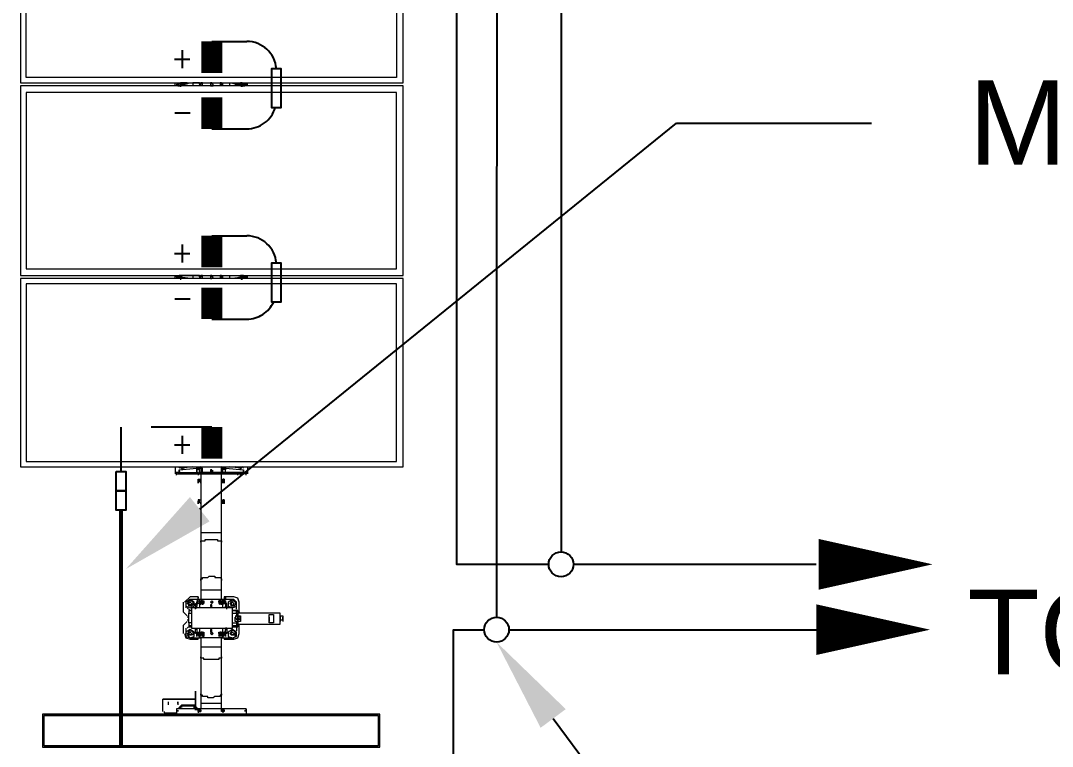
# Model space of a CAD drawing. Header units: feet. Extents: x -5.1 to 70.3, y -33 to 8.
# Drawn here: x 32.944 to 34.64, y -22.202 to -21.009 of the extents above; entities that cross this region are included whole.
import ezdxf
from ezdxf import colors
from ezdxf.entities.mleader import LeaderData, LeaderLine
from ezdxf.lldxf.tags import DXFTag
from ezdxf.math import Vec2, Vec3

# ---------------------------------------------------------------- set-up
doc = ezdxf.new("R2010")
doc.units = ezdxf.units.FT
doc.header["$MEASUREMENT"] = 0
doc.linetypes.add('HIDDEN', pattern=[0.375, 0.25, -0.125])
for name, color, linetype in [('E-DC HARNESS-NEG', 170, 'DC HARNESS CABLE'), ('E-DC HARNESS-POS', 10, 'DC HARNESS CABLE'), ('E-HARN-COMP', 8, 'Continuous'), ('E-TRNK-CABL-NEG', 170, 'HIDDEN'), ('E-TRUNK-CABLE-POS', 10, 'HIDDEN'), ('G-ANNO-TEXT', 1, 'Continuous'), ('Polarity-Text', 7, 'Continuous')]:
    doc.layers.add(name, color=color, linetype=linetype)
doc.styles.add('NEI-A', font='arial.ttf')
tags = doc.linetypes.add('DC HARNESS CABLE', pattern='A,0.5,-0.2,["DH",Standard,S=0.1,R=0,X=-0.1,Y=-0.05],-0.2', length=0.9).pattern_tags.tags
tags[6] = DXFTag(74, 10)

# ---------------------------------------------------------------- blocks, each defined once
blk = doc.blocks.new('A$Cc93f9aa1')
at = {"lineweight": 5}
for points in [[(8.8696, 0), (9.0996, 0), (9.0996, 0.4666), (8.8696, 0.4666)], [(9.103, 0), (9.3346, 0), (9.3346, 0.4666), (9.103, 0.4666)], [(9.338, 0), (9.5679, 0), (9.5679, 0.4666), (9.338, 0.4666)], [(8.8763, 0.4583), (9.093, 0.4583), (9.093, 0.0067), (8.8763, 0.0067)], [(9.3263, 0.0067), (9.3263, 0.4583), (9.1113, 0.4583), (9.1113, 0.0067)], [(9.3446, 0.4583), (9.3446, 0.0067), (9.5613, 0.0067), (9.5613, 0.4583)], [(9.8696, 0.4383), (9.8696, 0.0267), (9.9096, 0.0267), (9.9096, 0.4383)], [(9.8713, 0.4366), (9.8713, 0.0283), (9.8713, 0.4366), (9.9079, 0.4366)], [(9.7529, 0.3167), (9.7513, 0.3167)], [(9.7563, 0.3167), (9.7546, 0.3167)], [(9.7563, 0.3167), (9.7546, 0.3167)], [(9.7579, 0.3033), (9.7563, 0.3033), (9.7546, 0.3033), (9.7563, 0.3033), (9.7546, 0.3033), (9.7563, 0.3033), (9.7479, 0.3033), (9.7479, 0.3083), (9.7563, 0.3083), (9.7579, 0.3083)], [(9.7563, 0.3033), (9.7546, 0.3033), (9.7563, 0.3033), (9.7546, 0.3033)], [(9.5746, 0.275), (9.5763, 0.275), (9.5763, 0.2683)], [(9.7529, 0.2667), (9.7546, 0.2667), (9.7529, 0.2683), (9.7513, 0.2683), (9.7513, 0.2667), (9.7513, 0.265), (9.7529, 0.265)], [(9.7579, 0.265), (9.7563, 0.265)], [(9.7379, 0.2633), (9.7329, 0.2633), (9.7296, 0.2583), (9.7329, 0.2533), (9.7379, 0.2533), (9.7396, 0.2583)], [(9.7329, 0.2567), (9.7313, 0.2567), (9.7313, 0.2583), (9.7313, 0.26), (9.7329, 0.2617), (9.7363, 0.2617), (9.7379, 0.26), (9.7379, 0.2583), (9.7379, 0.2567), (9.7363, 0.2567), (9.7363, 0.2583), (9.7363, 0.26), (9.7346, 0.26), (9.7329, 0.2583), (9.7346, 0.2567), (9.7363, 0.2567), (9.7346, 0.255)], [(9.7646, 0.2083), (9.7646, 0.2583), (9.7396, 0.2583), (9.7396, 0.2083)], [(9.7529, 0.2617), (9.7513, 0.2617)], [(9.7746, 0.2633), (9.7696, 0.2633), (9.7663, 0.2583), (9.7696, 0.2533), (9.7746, 0.2533), (9.7763, 0.2583)], [(9.7696, 0.2567), (9.7713, 0.255), (9.7729, 0.2567), (9.7713, 0.2567), (9.7696, 0.2583), (9.7713, 0.26), (9.7729, 0.26), (9.7729, 0.2583), (9.7729, 0.2567), (9.7729, 0.2583), (9.7729, 0.2617), (9.7713, 0.2617), (9.7696, 0.2617), (9.7679, 0.26), (9.7679, 0.2583), (9.7679, 0.2567)], [(9.5763, 0.2483), (9.5746, 0.2483)], [(9.5846, 0.2467), (9.5829, 0.2467)], [(9.5879, 0.2467), (9.5863, 0.2467)], [(9.6079, 0.2467), (9.6113, 0.2467), (9.6113, 0.2483), (9.6129, 0.2483), (9.6113, 0.2483), (9.6096, 0.2483), (9.6113, 0.2483), (9.6079, 0.2483)], [(9.6096, 0.2467), (9.6079, 0.2467)], [(9.6129, 0.2467), (9.6113, 0.2467)], [(9.7646, 0.25), (9.7663, 0.25), (9.7663, 0.2517), (9.7646, 0.2517)], [(9.7729, 0.2433), (9.7713, 0.2433), (9.7696, 0.245), (9.7713, 0.245), (9.7713, 0.2467), (9.7729, 0.2467), (9.7729, 0.245)], [(9.7729, 0.245), (9.7713, 0.245), (9.7713, 0.2433), (9.7729, 0.2433), (9.7746, 0.2433), (9.7729, 0.2433), (9.7729, 0.245), (9.7746, 0.245)], [(9.8646, 0.2483), (9.8629, 0.2467), (9.8646, 0.245), (9.8663, 0.2467)], [(9.1013, 0.235), (9.1013, 0.2333), (9.0996, 0.2333), (9.0996, 0.2317), (9.1013, 0.2317), (9.103, 0.2317), (9.103, 0.2333), (9.103, 0.235)], [(9.3363, 0.235), (9.3363, 0.2333), (9.3346, 0.2333), (9.3346, 0.2317), (9.3363, 0.2317), (9.338, 0.2317), (9.338, 0.2333)], [(9.5729, 0.2317), (9.5746, 0.2317), (9.5746, 0.2333), (9.5729, 0.2333), (9.5729, 0.235), (9.5729, 0.2333), (9.5713, 0.2333), (9.5713, 0.2317)], [(9.7329, 0.235), (9.7313, 0.2333), (9.7329, 0.2317), (9.7346, 0.2333)], [(9.7329, 0.235), (9.7313, 0.2333), (9.7329, 0.2317), (9.7346, 0.2333)], [(9.7329, 0.235), (9.7313, 0.2333), (9.7329, 0.2317), (9.7346, 0.2333)], [(9.7329, 0.235), (9.7313, 0.2333), (9.7329, 0.2317), (9.7346, 0.2333)], [(9.7379, 0.2333), (9.7363, 0.2333), (9.7363, 0.2317), (9.7379, 0.2317), (9.7396, 0.2333)], [(9.7696, 0.2333), (9.7663, 0.2333), (9.7663, 0.2317), (9.7696, 0.2317)], [(9.7713, 0.235), (9.7696, 0.2333), (9.7713, 0.2317), (9.7729, 0.2333)], [(9.7713, 0.235), (9.7696, 0.2333), (9.7713, 0.2317), (9.7729, 0.2333)], [(9.7713, 0.235), (9.7696, 0.2333), (9.7713, 0.2317), (9.7729, 0.2333)], [(9.7713, 0.235), (9.7696, 0.2333), (9.7713, 0.2317), (9.7729, 0.2333)], [(9.5763, 0.22), (9.5746, 0.22), (9.5746, 0.2217), (9.5696, 0.2217), (9.5696, 0.22), (9.5746, 0.22)], [(9.7346, 0.2217), (9.7346, 0.2233), (9.7329, 0.2233), (9.7313, 0.2217)], [(9.7646, 0.215), (9.7663, 0.215), (9.7663, 0.2133), (9.7646, 0.2133)], [(9.7729, 0.2217), (9.7729, 0.2233), (9.7713, 0.2233), (9.7713, 0.2217), (9.7696, 0.2217)], [(9.8629, 0.2133), (9.8613, 0.2133), (9.8613, 0.215), (9.8629, 0.215)], [(9.8629, 0.215), (9.8613, 0.215), (9.8629, 0.215), (9.8646, 0.215)], [(9.8646, 0.22), (9.8629, 0.2183), (9.8646, 0.2167), (9.8663, 0.2183)], [(9.8663, 0.2183), (9.8646, 0.2183)], [(9.7379, 0.2117), (9.7329, 0.2117), (9.7296, 0.2067), (9.7329, 0.2017), (9.7379, 0.2017), (9.7396, 0.2067)], [(9.7363, 0.2067), (9.7363, 0.205), (9.7346, 0.2033), (9.7329, 0.205), (9.7313, 0.205), (9.7313, 0.2067), (9.7313, 0.2083), (9.7329, 0.21), (9.7346, 0.21), (9.7363, 0.21), (9.7379, 0.2083), (9.7379, 0.2067), (9.7379, 0.205), (9.7363, 0.205), (9.7346, 0.205), (9.7329, 0.2067), (9.7346, 0.2083), (9.7363, 0.2083)], [(9.7746, 0.2117), (9.7696, 0.2117), (9.7663, 0.2067), (9.7696, 0.2017), (9.7746, 0.2017), (9.7763, 0.2067)], [(9.7729, 0.205), (9.7713, 0.2033), (9.7696, 0.205), (9.7679, 0.205), (9.7679, 0.2067), (9.7679, 0.2083), (9.7696, 0.21), (9.7729, 0.21), (9.7729, 0.2067), (9.7729, 0.2083), (9.7713, 0.2083), (9.7696, 0.2067), (9.7713, 0.205)], [(9.7729, 0.2067), (9.7729, 0.205)], [(9.8596, 0.2133), (9.8596, 0.1967), (9.8579, 0.1967), (9.8579, 0.2133)], [(9.8613, 0.2133), (9.8596, 0.2133)], [(9.8613, 0.2133), (9.8596, 0.2133), (9.8613, 0.2133), (9.8596, 0.2133), (9.8613, 0.2133), (9.8629, 0.2133), (9.8646, 0.2133), (9.8629, 0.2133), (9.8613, 0.2133), (9.8629, 0.2133), (9.8613, 0.2133), (9.8629, 0.2133), (9.8646, 0.2133), (9.8629, 0.2133)], [(9.5746, 0.19), (9.5763, 0.19), (9.5763, 0.1967)], [(9.5763, 0.1967), (9.5763, 0.2)], [(9.8663, 0.1917), (9.8646, 0.1917)], [(9.9079, 0.0283), (9.8713, 0.0283)]]:
    blk.add_lwpolyline(points, close=True, dxfattribs=at)
for points in [[(9.9079, 0.4366), (9.9079, 0.0283), (9.9079, 0.4366)], [(9.7579, 0.2583), (9.7579, 0.2633), (9.7613, 0.2633), (9.7613, 0.265), (9.7596, 0.265), (9.7596, 0.3167), (9.7463, 0.3167), (9.7463, 0.265), (9.7479, 0.265)], [(9.7579, 0.3167), (9.7563, 0.3167), (9.7546, 0.3167), (9.7513, 0.3167), (9.7529, 0.3167), (9.7513, 0.3167), (9.7529, 0.3167), (9.7513, 0.3167), (9.7496, 0.3167), (9.7496, 0.32), (9.7546, 0.32), (9.7513, 0.32), (9.7529, 0.32)], [(9.7496, 0.3167), (9.7563, 0.3167)], [(9.7513, 0.3167), (9.7529, 0.3167)], [(9.7513, 0.3167), (9.7529, 0.3167)], [(9.7513, 0.3167), (9.7529, 0.3167), (9.7513, 0.3167)], [(9.7513, 0.3167), (9.7529, 0.3167)], [(9.7546, 0.3167), (9.7513, 0.3167)], [(9.7529, 0.3167), (9.7546, 0.3167), (9.7546, 0.32), (9.7563, 0.32)], [(9.7546, 0.3167), (9.7529, 0.3167)], [(9.7546, 0.3167), (9.7529, 0.3167)], [(9.7529, 0.3167), (9.7546, 0.3167)], [(9.7546, 0.3167), (9.7563, 0.3167)], [(9.7513, 0.3033), (9.7529, 0.3033), (9.7513, 0.3033)], [(9.7529, 0.3033), (9.7546, 0.3033), (9.7529, 0.3033)], [(9.7546, 0.3033), (9.7563, 0.3033), (9.7546, 0.3033)], [(9.103, 0.2767), (9.0996, 0.2767)], [(9.1013, 0.255), (9.0996, 0.255), (9.0996, 0.2567), (9.1013, 0.2633), (9.1013, 0.2733), (9.1013, 0.275), (9.1013, 0.2717), (9.0996, 0.27), (9.0996, 0.2683)], [(9.1013, 0.275), (9.103, 0.275)], [(9.103, 0.27), (9.103, 0.2733)], [(9.338, 0.2767), (9.3346, 0.2767)], [(9.3363, 0.27), (9.3363, 0.2733), (9.3346, 0.2717), (9.3346, 0.2683)], [(9.3363, 0.255), (9.3346, 0.255), (9.3346, 0.2633), (9.3363, 0.2733)], [(9.3363, 0.275), (9.338, 0.275)], [(9.3363, 0.2733), (9.3363, 0.275), (9.3363, 0.2733)], [(9.5679, 0.2767), (9.5746, 0.2767)], [(9.5763, 0.25), (9.5746, 0.25), (9.5696, 0.25), (9.5713, 0.2717), (9.5746, 0.2717), (9.5713, 0.2717), (9.5729, 0.2717)], [(9.5763, 0.2717), (9.5746, 0.2717), (9.5746, 0.25), (9.5763, 0.25), (9.5746, 0.25), (9.5746, 0.2483), (9.5746, 0.245), (9.5763, 0.245), (9.5746, 0.245), (9.5746, 0.22), (9.5746, 0.2183), (9.5696, 0.2183), (9.5696, 0.22), (9.5713, 0.22)], [(9.5696, 0.27), (9.5696, 0.2683), (9.5696, 0.2667)], [(9.5696, 0.2683), (9.5713, 0.2683)], [(9.5746, 0.27), (9.5746, 0.2717), (9.5746, 0.2767), (9.5763, 0.2767)], [(9.5779, 0.275), (9.5763, 0.275), (9.5746, 0.275), (9.5763, 0.275), (9.5746, 0.275)], [(9.5779, 0.265), (9.5763, 0.265), (9.5763, 0.2683), (9.5779, 0.2683)], [(9.5763, 0.2683), (9.5763, 0.265)], [(9.5763, 0.2483), (9.5763, 0.265), (9.5763, 0.2483)], [(9.7446, 0.2667), (9.7463, 0.2667), (9.7329, 0.2667), (9.7279, 0.265), (9.7263, 0.26), (9.7263, 0.25), (9.7263, 0.2483), (9.7296, 0.2483)], [(9.7463, 0.2583), (9.7463, 0.2633), (9.7429, 0.2633), (9.7429, 0.265), (9.7429, 0.2633), (9.7429, 0.2583)], [(9.7446, 0.265), (9.7429, 0.265), (9.7463, 0.265), (9.7463, 0.2633), (9.7496, 0.2633)], [(9.7463, 0.265), (9.7496, 0.265), (9.7463, 0.265)], [(9.7496, 0.2617), (9.7496, 0.265), (9.7496, 0.2683), (9.7563, 0.2683), (9.7563, 0.265), (9.7496, 0.265), (9.7563, 0.265), (9.7563, 0.2617), (9.7546, 0.2617), (9.7529, 0.2617), (9.7529, 0.2633), (9.7546, 0.2633)], [(9.7496, 0.265), (9.7513, 0.265)], [(9.7529, 0.2667), (9.7546, 0.2667)], [(9.7596, 0.265), (9.7563, 0.265), (9.7596, 0.265)], [(9.7563, 0.2633), (9.7579, 0.2633), (9.7579, 0.265)], [(9.7763, 0.2483), (9.7779, 0.2483), (9.7779, 0.25), (9.7779, 0.26), (9.7763, 0.265), (9.7713, 0.2667), (9.7613, 0.2667), (9.7596, 0.2667)], [(9.7629, 0.2583), (9.7629, 0.2633), (9.7629, 0.265), (9.7613, 0.265)], [(9.8646, 0.275), (9.8629, 0.275), (9.8629, 0.19), (9.8646, 0.19)], [(9.8629, 0.275), (9.8696, 0.275)], [(9.8646, 0.2733), (9.8663, 0.2733)], [(9.1013, 0.2467), (9.0996, 0.2467), (9.0996, 0.255)], [(9.3363, 0.2467), (9.3346, 0.2467), (9.3346, 0.255)], [(9.7329, 0.2633), (9.7296, 0.26), (9.7296, 0.245), (9.7179, 0.245), (9.7063, 0.245), (9.6596, 0.245), (9.6479, 0.245), (9.6113, 0.245), (9.6079, 0.245), (9.5863, 0.245), (9.5829, 0.245), (9.5763, 0.245), (9.5746, 0.245), (9.5696, 0.245), (9.5746, 0.245), (9.5763, 0.245), (9.5746, 0.245), (9.5746, 0.2467), (9.5696, 0.2467), (9.5696, 0.245), (9.5713, 0.245)], [(9.7413, 0.2633), (9.7396, 0.2633), (9.7363, 0.2633)], [(9.7429, 0.2633), (9.7446, 0.2633)], [(9.7513, 0.2633), (9.7513, 0.2617)], [(9.7613, 0.2633), (9.7629, 0.2633), (9.7646, 0.2633), (9.7679, 0.2633)], [(9.8663, 0.2483), (9.8663, 0.2467), (9.8646, 0.2467), (9.8663, 0.2467), (9.8646, 0.2467), (9.8663, 0.2467), (9.8663, 0.245), (9.8646, 0.245), (9.8629, 0.245), (9.8563, 0.245), (9.8446, 0.245), (9.7996, 0.245), (9.7763, 0.245), (9.7763, 0.26), (9.7729, 0.2633)], [(9.103, 0.2467), (9.0996, 0.2467)], [(9.103, 0.245), (9.0996, 0.245), (9.1013, 0.245)], [(9.0996, 0.245), (9.0996, 0.2433), (9.103, 0.2433)], [(9.338, 0.2467), (9.3346, 0.2467)], [(9.338, 0.245), (9.3346, 0.245), (9.3363, 0.245)], [(9.3346, 0.245), (9.3346, 0.2433), (9.338, 0.2433)], [(9.5746, 0.25), (9.5696, 0.25), (9.5713, 0.25)], [(9.5696, 0.2467), (9.5713, 0.2467)], [(9.5763, 0.2483), (9.5763, 0.2467), (9.5763, 0.2483)], [(9.5763, 0.2183), (9.5763, 0.2467), (9.5763, 0.2183)], [(9.5829, 0.2483), (9.5829, 0.2467), (9.5863, 0.2467), (9.5863, 0.2483), (9.5879, 0.2483), (9.5863, 0.2483), (9.5846, 0.2483), (9.5863, 0.2483), (9.5829, 0.2483), (9.5846, 0.2483)], [(9.5863, 0.2483), (9.5879, 0.2483)], [(9.6079, 0.2483), (9.6096, 0.2483)], [(9.6113, 0.2483), (9.6129, 0.2483)], [(9.7396, 0.2467), (9.7346, 0.2467), (9.7313, 0.2467), (9.7296, 0.2467), (9.7296, 0.2183), (9.7313, 0.2183), (9.7346, 0.2183), (9.7396, 0.2183)], [(9.7313, 0.25), (9.7346, 0.25), (9.7329, 0.25), (9.7346, 0.25), (9.7363, 0.25), (9.7346, 0.25), (9.7346, 0.2483), (9.7346, 0.2467), (9.7363, 0.2467)], [(9.7329, 0.25), (9.7313, 0.25), (9.7313, 0.2483), (9.7313, 0.2467), (9.7329, 0.2467)], [(9.7313, 0.2483), (9.7346, 0.2483)], [(9.7329, 0.2417), (9.7346, 0.2417), (9.7346, 0.2433), (9.7329, 0.2433), (9.7346, 0.2433), (9.7346, 0.245), (9.7329, 0.2467), (9.7329, 0.245), (9.7313, 0.245), (9.7313, 0.2433), (9.7346, 0.2433), (9.7346, 0.245), (9.7329, 0.245), (9.7346, 0.245)], [(9.7346, 0.2467), (9.7313, 0.2467)], [(9.7313, 0.245), (9.7313, 0.2433), (9.7329, 0.2433), (9.7346, 0.245), (9.7329, 0.245)], [(9.7313, 0.2433), (9.7313, 0.2417), (9.7346, 0.2417), (9.7346, 0.2433)], [(9.7329, 0.245), (9.7346, 0.245), (9.7329, 0.245)], [(9.7379, 0.2517), (9.7346, 0.2517), (9.7346, 0.25), (9.7379, 0.25)], [(9.7363, 0.2433), (9.7346, 0.2433), (9.7346, 0.245), (9.7363, 0.245)], [(9.7413, 0.2517), (9.7396, 0.2517), (9.7396, 0.25), (9.7379, 0.25), (9.7379, 0.2517), (9.7396, 0.2517)], [(9.7646, 0.2517), (9.7663, 0.2517), (9.7713, 0.2517), (9.7713, 0.25), (9.7663, 0.25)], [(9.7729, 0.2467), (9.7713, 0.2467), (9.7696, 0.2467), (9.7696, 0.2483), (9.7729, 0.2483), (9.7746, 0.2467), (9.7763, 0.2467), (9.7746, 0.2467), (9.7696, 0.2467), (9.7646, 0.2467)], [(9.7729, 0.2483), (9.7729, 0.25), (9.7746, 0.25), (9.7729, 0.25), (9.7713, 0.25), (9.7696, 0.25), (9.7696, 0.2483)], [(9.7696, 0.25), (9.7729, 0.25), (9.7713, 0.25)], [(9.7729, 0.2433), (9.7713, 0.2433), (9.7696, 0.245), (9.7696, 0.2433), (9.7713, 0.2433)], [(9.7696, 0.2417), (9.7713, 0.2417), (9.7696, 0.2417), (9.7696, 0.2433), (9.7713, 0.2433), (9.7713, 0.2417), (9.7729, 0.2417), (9.7746, 0.2417)], [(9.7713, 0.245), (9.7729, 0.245), (9.7713, 0.245)], [(9.7729, 0.245), (9.7746, 0.245)], [(9.7746, 0.2433), (9.7729, 0.2417)], [(9.7763, 0.2467), (9.7763, 0.2183)], [(9.8663, 0.2467), (9.8663, 0.245), (9.8646, 0.245), (9.8646, 0.2467), (9.8663, 0.2467), (9.8646, 0.2467), (9.8629, 0.2467), (9.8646, 0.2483), (9.8629, 0.2483), (9.8629, 0.2467), (9.8629, 0.245)], [(9.8629, 0.2483), (9.8629, 0.2483)], [(9.8629, 0.2467), (9.8629, 0.2467)], [(9.8629, 0.245), (9.8629, 0.245)], [(9.8646, 0.2483), (9.8663, 0.2483), (9.8646, 0.2483), (9.8663, 0.2483), (9.8663, 0.2467), (9.8646, 0.2467), (9.8663, 0.2467), (9.8679, 0.2467)], [(9.8646, 0.2483), (9.8646, 0.2483)], [(9.8646, 0.245), (9.8646, 0.245)], [(9.8663, 0.2483), (9.8663, 0.2483)], [(9.8663, 0.2467), (9.8663, 0.2467)], [(9.8663, 0.245), (9.8663, 0.245)], [(9.7329, 0.2333), (9.7346, 0.2333)], [(9.7713, 0.2333), (9.7729, 0.2333)], [(9.103, 0.2217), (9.0996, 0.2217), (9.0996, 0.22)], [(9.103, 0.22), (9.0996, 0.22), (9.1013, 0.22)], [(9.1013, 0.2183), (9.0996, 0.2183), (9.0996, 0.21), (9.1013, 0.2), (9.1013, 0.1917), (9.1013, 0.19), (9.103, 0.19)], [(9.0996, 0.2183), (9.103, 0.2183)], [(9.338, 0.2217), (9.3346, 0.2217), (9.3346, 0.22)], [(9.338, 0.22), (9.3346, 0.22), (9.3363, 0.22)], [(9.3363, 0.2183), (9.3346, 0.2183), (9.3346, 0.21), (9.3346, 0.2), (9.3363, 0.1933), (9.3363, 0.1917), (9.338, 0.1917)], [(9.3346, 0.2183), (9.338, 0.2183)], [(9.5713, 0.1933), (9.5696, 0.215), (9.5746, 0.215), (9.5763, 0.215)], [(9.5746, 0.215), (9.5696, 0.215), (9.5713, 0.215)], [(9.5746, 0.1933), (9.5713, 0.1933), (9.5746, 0.1933), (9.5746, 0.215), (9.5763, 0.215), (9.5746, 0.215), (9.5746, 0.2167), (9.5763, 0.2167), (9.5779, 0.2167)], [(9.5763, 0.2183), (9.5746, 0.2183), (9.5746, 0.22), (9.5763, 0.22), (9.5829, 0.22), (9.5863, 0.22), (9.6079, 0.22), (9.6113, 0.22), (9.6479, 0.22), (9.6596, 0.22), (9.7063, 0.22), (9.7296, 0.22), (9.7296, 0.2067), (9.7329, 0.2033)], [(9.5746, 0.2183), (9.5746, 0.2183)], [(9.5763, 0.2183), (9.5763, 0.2167), (9.5763, 0.2183)], [(9.5763, 0.2167), (9.5763, 0.2), (9.5763, 0.2167)], [(9.5879, 0.22), (9.5863, 0.22), (9.5863, 0.2183), (9.5863, 0.2167), (9.5879, 0.2167), (9.5863, 0.2167), (9.5846, 0.2167), (9.5829, 0.2167), (9.5829, 0.2183), (9.5829, 0.22), (9.5846, 0.22)], [(9.5829, 0.2183), (9.5863, 0.2183)], [(9.5829, 0.2167), (9.5863, 0.2167), (9.5846, 0.2167)], [(9.6129, 0.22), (9.6113, 0.22), (9.6113, 0.2183), (9.6079, 0.2183), (9.6079, 0.22), (9.6096, 0.22)], [(9.6079, 0.2183), (9.6079, 0.2167), (9.6096, 0.2167), (9.6113, 0.2167), (9.6129, 0.2167), (9.6113, 0.2167), (9.6113, 0.2183)], [(9.6079, 0.2167), (9.6113, 0.2167), (9.6096, 0.2167)], [(9.7296, 0.2167), (9.7263, 0.2167), (9.7263, 0.2067), (9.7329, 0.2)], [(9.7263, 0.2167), (9.7279, 0.2167)], [(9.7313, 0.2233), (9.7346, 0.2233)], [(9.7329, 0.2217), (9.7313, 0.2217), (9.7313, 0.22)], [(9.7346, 0.2183), (9.7346, 0.2167), (9.7313, 0.2167), (9.7313, 0.2183), (9.7329, 0.2183), (9.7346, 0.2183), (9.7363, 0.2183)], [(9.7313, 0.2183), (9.7329, 0.2183)], [(9.7313, 0.2167), (9.7313, 0.215), (9.7329, 0.215), (9.7346, 0.215), (9.7363, 0.215), (9.7346, 0.215), (9.7346, 0.2167)], [(9.7313, 0.215), (9.7346, 0.215), (9.7329, 0.215)], [(9.7363, 0.22), (9.7346, 0.22), (9.7346, 0.2217), (9.7329, 0.2217), (9.7329, 0.22), (9.7346, 0.22), (9.7346, 0.2217), (9.7363, 0.2217)], [(9.7329, 0.22), (9.7346, 0.22), (9.7329, 0.22)], [(9.7329, 0.22), (9.7346, 0.22), (9.7329, 0.22)], [(9.7379, 0.2133), (9.7346, 0.2133), (9.7346, 0.215), (9.7379, 0.215)], [(9.7413, 0.2133), (9.7396, 0.2133), (9.7396, 0.215), (9.7379, 0.215), (9.7379, 0.2133), (9.7396, 0.2133)], [(9.7646, 0.2183), (9.7696, 0.2183), (9.7746, 0.2183), (9.7763, 0.2183), (9.7746, 0.2183), (9.7729, 0.2167), (9.7729, 0.215), (9.7746, 0.215), (9.7729, 0.215), (9.7713, 0.215), (9.7696, 0.215), (9.7696, 0.2167), (9.7696, 0.2183), (9.7713, 0.2183), (9.7729, 0.2183), (9.7713, 0.2183)], [(9.7663, 0.215), (9.7713, 0.215), (9.7713, 0.2133), (9.7663, 0.2133), (9.7646, 0.2133)], [(9.7729, 0.2233), (9.7696, 0.2233)], [(9.7713, 0.2217), (9.7696, 0.2217), (9.7696, 0.22), (9.7729, 0.22), (9.7746, 0.22), (9.7729, 0.22), (9.7729, 0.2217), (9.7713, 0.2217), (9.7713, 0.22), (9.7729, 0.22), (9.7729, 0.2217), (9.7746, 0.2217)], [(9.7696, 0.2167), (9.7729, 0.2167)], [(9.7696, 0.215), (9.7729, 0.215), (9.7713, 0.215)], [(9.7713, 0.22), (9.7729, 0.22), (9.7713, 0.22)], [(9.7713, 0.2), (9.7763, 0.2017), (9.7779, 0.2067), (9.7779, 0.2167), (9.7763, 0.2167)], [(9.7729, 0.2033), (9.7763, 0.2067), (9.7763, 0.22), (9.7879, 0.22), (9.7996, 0.22), (9.8446, 0.22), (9.8563, 0.22), (9.8629, 0.22), (9.8629, 0.2183), (9.8629, 0.2167), (9.8646, 0.2167), (9.8663, 0.2167), (9.8679, 0.2167)], [(9.8613, 0.215), (9.8629, 0.215), (9.8613, 0.215), (9.8613, 0.2133), (9.8629, 0.2133), (9.8613, 0.2133), (9.8596, 0.2133), (9.8613, 0.2133), (9.8596, 0.2133)], [(9.8629, 0.22), (9.8629, 0.22)], [(9.8646, 0.22), (9.8629, 0.22)], [(9.8663, 0.2167), (9.8663, 0.2183), (9.8646, 0.2183), (9.8663, 0.2183), (9.8646, 0.2183), (9.8663, 0.2183), (9.8646, 0.2183), (9.8663, 0.2183), (9.8663, 0.2167), (9.8646, 0.2167), (9.8646, 0.2183), (9.8629, 0.2183), (9.8646, 0.22), (9.8663, 0.22), (9.8646, 0.22), (9.8663, 0.22), (9.8663, 0.2183), (9.8663, 0.22)], [(9.8629, 0.2183), (9.8629, 0.2183)], [(9.8629, 0.2167), (9.8629, 0.2167)], [(9.8646, 0.22), (9.8646, 0.22)], [(9.8646, 0.2167), (9.8646, 0.2167)], [(9.8663, 0.22), (9.8663, 0.22)], [(9.8663, 0.2183), (9.8663, 0.2183)], [(9.8663, 0.2167), (9.8663, 0.2167)], [(9.7329, 0.1983), (9.7446, 0.1983), (9.7496, 0.2033)], [(9.7329, 0.2017), (9.7346, 0.2017)], [(9.7363, 0.2017), (9.7396, 0.2017)], [(9.7396, 0.2033), (9.7429, 0.2067)], [(9.7429, 0.2083), (9.7429, 0.205), (9.7463, 0.205)], [(9.7429, 0.205), (9.7446, 0.205)], [(9.7579, 0.2083), (9.7579, 0.205), (9.7463, 0.205), (9.7463, 0.2083)], [(9.7513, 0.205), (9.7513, 0.2033)], [(9.7546, 0.2033), (9.7546, 0.205)], [(9.7563, 0.2033), (9.7613, 0.1983), (9.7713, 0.1983)], [(9.7579, 0.205), (9.7613, 0.205), (9.7629, 0.205), (9.7629, 0.2083)], [(9.7613, 0.2067), (9.7646, 0.2033)], [(9.7646, 0.2017), (9.7696, 0.2017)], [(9.7713, 0.2017), (9.7729, 0.2017)], [(9.8413, 0.2133), (9.8429, 0.2133), (9.8413, 0.2133)], [(9.8429, 0.2133), (9.8446, 0.2133)], [(9.8496, 0.2133), (9.8429, 0.2133), (9.8496, 0.2133)], [(9.8496, 0.2133), (9.8513, 0.2133), (9.8496, 0.2133)], [(9.8663, 0.1733), (9.8513, 0.1733), (9.8513, 0.2133), (9.8579, 0.2133), (9.8596, 0.2133), (9.8629, 0.2133), (9.8646, 0.2133)], [(9.8513, 0.2133), (9.8513, 0.1733)], [(9.8513, 0.2133), (9.8529, 0.2133)], [(9.8579, 0.2133), (9.8513, 0.2133)], [(9.8513, 0.2133), (9.8529, 0.2133)], [(9.8579, 0.2133), (9.8596, 0.2133)], [(9.8596, 0.2133), (9.8596, 0.2133)], [(9.8596, 0.2133), (9.8596, 0.2133)], [(9.8596, 0.2133), (9.8613, 0.2133), (9.8596, 0.2133)], [(9.8596, 0.2133), (9.8613, 0.2133)], [(9.8596, 0.2133), (9.8613, 0.2133)], [(9.8596, 0.2117), (9.8596, 0.2133)], [(9.8596, 0.2117), (9.8613, 0.2117)], [(9.8596, 0.2117), (9.8596, 0.1967), (9.8613, 0.195), (9.8613, 0.1933)], [(9.8613, 0.2133), (9.8613, 0.2133)], [(9.8613, 0.2133), (9.8613, 0.2133)], [(9.1013, 0.19), (9.1013, 0.1933), (9.0996, 0.195), (9.0996, 0.1967)], [(9.1013, 0.1917), (9.103, 0.1917), (9.103, 0.195)], [(9.3346, 0.1967), (9.3346, 0.1933), (9.3363, 0.1933), (9.3363, 0.19), (9.3363, 0.1917), (9.3363, 0.195)], [(9.3363, 0.19), (9.338, 0.19)], [(9.5696, 0.1983), (9.5696, 0.1967), (9.5713, 0.1967)], [(9.5696, 0.1967), (9.5696, 0.195)], [(9.5746, 0.195), (9.5746, 0.1933), (9.5746, 0.1883), (9.5763, 0.1883)], [(9.5779, 0.19), (9.5763, 0.19), (9.5746, 0.19), (9.5763, 0.19), (9.5746, 0.19)], [(9.8563, 0.1917), (9.8546, 0.1917), (9.8563, 0.1917), (9.8579, 0.1917)], [(9.8579, 0.1967), (9.8613, 0.1933), (9.8629, 0.1933)], [(9.8613, 0.1967), (9.8596, 0.1967), (9.8613, 0.195)], [(9.8629, 0.19), (9.8696, 0.19)], [(9.8663, 0.175), (9.8679, 0.175), (9.8679, 0.19)], [(9.103, 0.1883), (9.0996, 0.1883)], [(9.338, 0.1883), (9.3346, 0.1883)], [(9.5679, 0.1883), (9.5746, 0.1883)], [(9.8546, 0.18), (9.8563, 0.18), (9.8579, 0.18)]]:
    blk.add_lwpolyline(points, dxfattribs=at)
at = {"color": 8, "lineweight": 5, "true_color": 0x808080}
for points in [[(9.103, 0.2767), (9.0996, 0.2767)], [(9.0996, 0.2733), (9.1013, 0.275)], [(9.0996, 0.2617), (9.0996, 0.27), (9.1013, 0.27)], [(9.0996, 0.2667), (9.0996, 0.2683), (9.1013, 0.2683)], [(9.1013, 0.2733), (9.103, 0.2583)], [(9.103, 0.2733), (9.103, 0.2733)], [(9.103, 0.2683), (9.103, 0.27)], [(9.338, 0.2767), (9.3346, 0.2767)], [(9.3346, 0.2733), (9.3346, 0.275), (9.3363, 0.275)], [(9.3346, 0.2617), (9.3346, 0.27), (9.3363, 0.27)], [(9.3346, 0.2667), (9.3346, 0.2683)], [(9.3363, 0.2733), (9.3363, 0.2733)], [(9.3363, 0.2733), (9.338, 0.2583)], [(9.338, 0.2683), (9.338, 0.27)], [(9.5696, 0.2717), (9.5679, 0.27)], [(9.5696, 0.2683), (9.5679, 0.255)], [(9.5679, 0.2667), (9.5696, 0.2667), (9.5679, 0.2617)], [(9.8629, 0.275), (9.8629, 0.2483)], [(9.103, 0.255), (9.0996, 0.255)], [(9.338, 0.255), (9.3346, 0.255)], [(9.7429, 0.2583), (9.7429, 0.2633)], [(9.7613, 0.2583), (9.7613, 0.2633)], [(9.5679, 0.25), (9.5696, 0.25), (9.5679, 0.245), (9.5696, 0.245), (9.5679, 0.245)], [(9.5696, 0.2483), (9.5713, 0.2483)], [(9.5863, 0.2483), (9.5829, 0.2483)], [(9.5863, 0.2467), (9.5829, 0.2467)], [(9.6113, 0.2483), (9.6079, 0.2483)], [(9.6113, 0.2467), (9.6079, 0.2467)], [(9.6479, 0.22), (9.6479, 0.245)], [(9.6596, 0.22), (9.6579, 0.22), (9.6579, 0.225), (9.6563, 0.225), (9.6563, 0.2267), (9.6563, 0.2283), (9.6563, 0.23), (9.6563, 0.2317), (9.6563, 0.2333), (9.6563, 0.235), (9.6563, 0.2367), (9.6563, 0.2383), (9.6563, 0.24), (9.6579, 0.24), (9.6579, 0.2417), (9.6579, 0.2433), (9.6579, 0.245), (9.6596, 0.245)], [(9.7063, 0.22), (9.7046, 0.22), (9.7046, 0.2217), (9.7029, 0.2217), (9.7029, 0.2233), (9.7029, 0.225), (9.7029, 0.2267), (9.7029, 0.2283), (9.7013, 0.23), (9.7013, 0.2317), (9.7013, 0.2333), (9.7013, 0.235), (9.7013, 0.2367), (9.7029, 0.2367), (9.7029, 0.2383), (9.7029, 0.24), (9.7029, 0.2417), (9.7029, 0.2433), (9.7046, 0.245), (9.7063, 0.245)], [(9.7179, 0.22), (9.7179, 0.245)], [(9.7263, 0.25), (9.7296, 0.25)], [(9.7313, 0.25), (9.7346, 0.25)], [(9.7313, 0.2467), (9.7346, 0.2467)], [(9.7329, 0.2417), (9.7313, 0.2417)], [(9.7329, 0.2433), (9.7329, 0.2433)], [(9.7696, 0.25), (9.7729, 0.25)], [(9.7696, 0.2467), (9.7746, 0.2467)], [(9.7713, 0.2433), (9.7713, 0.2433)], [(9.7763, 0.25), (9.7779, 0.25)], [(9.7879, 0.245), (9.7879, 0.22)], [(9.7996, 0.245), (9.8013, 0.245), (9.8013, 0.2417), (9.8029, 0.2417), (9.8029, 0.24), (9.8029, 0.2383), (9.8029, 0.2367), (9.8029, 0.235), (9.8029, 0.2333), (9.8029, 0.2317), (9.8029, 0.23), (9.8029, 0.2283), (9.8029, 0.2267), (9.8029, 0.225), (9.8029, 0.2233), (9.8013, 0.2233), (9.8013, 0.2217), (9.8013, 0.22), (9.7996, 0.22)], [(9.8446, 0.245), (9.8463, 0.245), (9.8463, 0.2433), (9.8479, 0.2433), (9.8479, 0.2417), (9.8479, 0.24), (9.8479, 0.2383), (9.8479, 0.2367), (9.8496, 0.235), (9.8496, 0.2333), (9.8496, 0.2317), (9.8496, 0.23), (9.8496, 0.2283), (9.8479, 0.2283), (9.8479, 0.2267), (9.8479, 0.225), (9.8479, 0.2233), (9.8479, 0.2217), (9.8463, 0.2217), (9.8463, 0.22), (9.8446, 0.22)], [(9.8563, 0.245), (9.8563, 0.22)], [(9.8629, 0.2467), (9.8629, 0.22)], [(9.5679, 0.22), (9.5696, 0.22), (9.5679, 0.22), (9.5696, 0.215), (9.5679, 0.215)], [(9.5696, 0.2167), (9.5713, 0.2167)], [(9.5829, 0.22), (9.5863, 0.22)], [(9.5829, 0.2167), (9.5863, 0.2167)], [(9.6079, 0.22), (9.6113, 0.22)], [(9.6079, 0.2167), (9.6113, 0.2167)], [(9.7296, 0.2167), (9.7263, 0.2167)], [(9.7313, 0.22), (9.7313, 0.2217), (9.7346, 0.2217), (9.7346, 0.22)], [(9.7313, 0.2183), (9.7346, 0.2183)], [(9.7313, 0.215), (9.7346, 0.215)], [(9.7696, 0.22), (9.7696, 0.2217), (9.7729, 0.2217), (9.7729, 0.22), (9.7713, 0.22), (9.7696, 0.22), (9.7696, 0.2217), (9.7696, 0.2233), (9.7746, 0.2233), (9.7746, 0.2217)], [(9.7696, 0.2183), (9.7746, 0.2183)], [(9.7696, 0.215), (9.7729, 0.215)], [(9.7729, 0.2217), (9.7729, 0.22)], [(9.7779, 0.2167), (9.7763, 0.2167)], [(9.8629, 0.2183), (9.8629, 0.19)], [(9.0996, 0.21), (9.103, 0.21)], [(9.0996, 0.2033), (9.0996, 0.195), (9.1013, 0.195)], [(9.103, 0.2067), (9.1013, 0.1917)], [(9.3346, 0.21), (9.338, 0.21)], [(9.3346, 0.2033), (9.3346, 0.195), (9.3363, 0.195)], [(9.338, 0.2067), (9.3363, 0.1917)], [(9.5679, 0.21), (9.5696, 0.1967)], [(9.5679, 0.1983), (9.5696, 0.1983), (9.5679, 0.2033)], [(9.7429, 0.205), (9.7429, 0.2083)], [(9.7613, 0.205), (9.7613, 0.2083)], [(9.8629, 0.2117), (9.8596, 0.2117)], [(9.1013, 0.1967), (9.0996, 0.1967), (9.0996, 0.1983)], [(9.1013, 0.19), (9.1013, 0.1917), (9.0996, 0.1917)], [(9.103, 0.1967), (9.103, 0.195), (9.1046, 0.195)], [(9.103, 0.1917), (9.103, 0.1917)], [(9.3346, 0.1967), (9.3346, 0.1983)], [(9.3363, 0.19), (9.3346, 0.19), (9.3346, 0.1917)], [(9.3363, 0.1917), (9.3363, 0.1917)], [(9.338, 0.1967), (9.338, 0.195), (9.3396, 0.195)], [(9.5679, 0.195), (9.5696, 0.1933)], [(9.8613, 0.195), (9.8613, 0.195)], [(9.103, 0.1883), (9.0996, 0.1883)], [(9.338, 0.1883), (9.3346, 0.1883)]]:
    blk.add_lwpolyline(points, dxfattribs=at)
for points in [[(9.1046, 0.27), (9.103, 0.27)], [(9.3396, 0.27), (9.338, 0.27)], [(9.5679, 0.2683), (9.5696, 0.2683)], [(9.7346, 0.2217), (9.7346, 0.22), (9.7329, 0.22), (9.7313, 0.22), (9.7313, 0.2217), (9.7313, 0.2233), (9.7346, 0.2233)], [(9.5696, 0.1967), (9.5679, 0.1967)], [(9.8629, 0.1933), (9.8613, 0.1933)]]:
    blk.add_lwpolyline(points, close=True, dxfattribs=at)

msp = doc.modelspace()

# ---------------------------------------------------------------- linework, layer by layer
at = {"layer": 'E-DC HARNESS-NEG', "ltscale": 0.5}
for points in [[(33.8344, -9.2678), (33.8323, -21.8823)], [(33.6602, -17.6939), (33.6602, -21.9028), (33.8118, -21.9028)], [(33.8527, -21.9028), (34.2518, -21.9028)]]:
    msp.add_lwpolyline(points, dxfattribs=at)
at = {"layer": 'E-DC HARNESS-POS', "ltscale": 0.5}
for points in [[(33.728, -17.545), (33.7262, -21.9897)], [(33.6555, -26.3703), (33.6555, -22.0102), (33.7057, -22.0102)], [(33.7466, -22.0102), (34.2518, -22.0102)]]:
    msp.add_lwpolyline(points, dxfattribs=at)
at = {"layer": 'E-HARN-COMP', "const_width": 0.0347}
for points in [[(33.2584, -21.0952), (33.2584, -21.0435)], [(33.2584, -21.1872), (33.2584, -21.1354)], [(33.2584, -21.4147), (33.2584, -21.3629)], [(33.2584, -21.4998), (33.2584, -21.4481)], [(33.2584, -21.7289), (33.2584, -21.6772)]]:
    msp.add_lwpolyline(points, dxfattribs=at)
at = {"layer": 'E-HARN-COMP'}
for points in [[(33.3724, -21.1201), (33.3724, -21.0884), (33.3562, -21.0884), (33.3562, -21.1201)], [(33.3562, -21.1201), (33.3562, -21.1518), (33.3724, -21.1518), (33.3724, -21.1201)], [(33.3724, -21.4396), (33.3724, -21.4079), (33.3562, -21.4079), (33.3562, -21.4396)], [(33.3562, -21.4396), (33.3562, -21.4712), (33.3724, -21.4712), (33.3724, -21.4396)]]:
    msp.add_lwpolyline(points, dxfattribs=at)
for points in [[(33.1008, -21.7505), (33.1169, -21.7505), (33.1169, -21.7822), (33.1008, -21.7822)], [(33.1008, -21.7822), (33.1169, -21.7822), (33.1169, -21.8139), (33.1008, -21.8139)]]:
    msp.add_lwpolyline(points, close=True, dxfattribs=at)
for centre in [(33.8323, -21.9028), (33.7262, -22.0102)]:
    msp.add_circle(centre, 0.0204, dxfattribs=at)
at = {"layer": 'E-TRNK-CABL-NEG', "ltscale": 0.1}
for points in [[(33.2584, -21.1872), (33.3156, -21.1872, 0.334879), (33.3625, -21.1518, 0.334879)], [(33.2584, -21.4998), (33.3156, -21.4998, 0.294061), (33.36, -21.4712, 0.294061)]]:
    msp.add_lwpolyline(points, format="xyb", dxfattribs=at)
at = {"layer": 'E-TRNK-CABL-NEG', "color": 7, "linetype": 'Continuous', "ltscale": 0.1, "const_width": 0.00694}
msp.add_lwpolyline([(33.1089, -22.2042), (33.1089, -21.8139)], dxfattribs=at)
at = {"layer": 'E-TRUNK-CABLE-POS', "ltscale": 0.1}
for points in [[(33.2584, -21.0435), (33.3156, -21.0435, -0.391396), (33.3643, -21.0884, -0.391396)], [(33.2584, -21.3629), (33.3156, -21.3629, -0.391396), (33.3643, -21.4079, -0.391396)]]:
    msp.add_lwpolyline(points, format="xyb", dxfattribs=at)
msp.add_lwpolyline([(33.2584, -21.6772), (33.1089, -21.6772), (33.1089, -21.7505)], dxfattribs=at)
at = {"layer": 'Polarity-Text'}
for p, q in [((33.2095, -21.0577), (33.2095, -21.0874)), ((33.197, -21.0726), (33.2221, -21.0726)), ((33.1975, -21.1609), (33.2226, -21.1609)), ((33.2095, -21.3772), (33.2095, -21.4069)), ((33.197, -21.392), (33.2221, -21.392)), ((33.1975, -21.4667), (33.2226, -21.4667)), ((33.2095, -21.6914), (33.2095, -21.7211)), ((33.197, -21.7063), (33.2221, -21.7063))]:
    msp.add_line(p, q, dxfattribs=at)

# ---------------------------------------------------------------- texts
at = {"layer": 'G-ANNO-TEXT', "insert": (37.4, -22.0853, -0.159), "char_height": 0.138889, "width": 2.897592, "attachment_point": 9, "style": 'NEI-A', "bg_fill": 3, "box_fill_scale": 1.5, "bg_fill_color": 256, "bg_fill_transparency": 0}
msp.add_mtext('TO LOAD BREAK DISCONNECT', dxfattribs=at)

# ---------------------------------------------------------------- next in the draw order: linework, layer by layer
at = {"layer": 'E-DC HARNESS-NEG', "linetype": 'Continuous', "flags": 128}
msp.add_lwpolyline([(34.4429, -21.9028, 0, 0.0833, 0), (34.2559, -21.9028, 0, 0, 0)], format="xyseb", dxfattribs=at)
at = {"layer": 'E-DC HARNESS-POS', "linetype": 'Continuous', "flags": 128}
msp.add_lwpolyline([(34.4388, -22.0102, 0, 0.0833, 0), (34.2518, -22.0102, 0, 0, 0)], format="xyseb", dxfattribs=at)

# ---------------------------------------------------------------- next in the draw order: leaders
at = {"layer": 'G-ANNO-TEXT'}
ml = msp.add_multileader_mtext('Standard', dxfattribs=at)
ml.set_content('MOTOR GAP STRING JUMPER', color=256, style='NEI-A')
ml.set_leader_properties()
ml.build(insert=Vec2(0, 0))
ml.multileader.update_dxf_attribs({"dogleg_length": 0.36, "arrow_head_size": 0.1563})
ctx = ml.context
ctx.base_point, ctx.char_height, ctx.arrow_head_size, ctx.landing_gap_size, ctx.plane_origin = Vec3(34.3423, -21.1778, -0.159), 0.138889, 0.1563, 0.1601, Vec3(86.0099, -60.7425, -0.159)
notes = []
notes.append((ctx, [(0, (1, 1, 0), (34.0222, -21.1778, -0.159), (1, 0), 0.3201, [(0, [(33.1169, -21.9106, -0.159)], 0, [])])]))
ctx.mtext.insert, ctx.mtext.width, ctx.mtext.flow_direction = Vec3(34.5024, -21.1072, -0.159), 2.823221, 5
ctx.mtext.has_bg_fill, ctx.mtext.bg_color, ctx.mtext.bg_scale_factor, ctx.mtext.bg_transparency, ctx.mtext.use_window_bg_color = 1, -1073741824, 1.5, 0, 1
ml = msp.add_multileader_mtext('Standard', dxfattribs=at)
ml.set_content('(TYP.) BLA DROPS', color=256, style='NEI-A')
ml.set_leader_properties()
ml.build(insert=Vec2(0, 0))
ml.multileader.update_dxf_attribs({"dogleg_length": 0.36, "arrow_head_size": 0.1563})
ctx = ml.context
ctx.base_point, ctx.char_height, ctx.arrow_head_size, ctx.landing_gap_size, ctx.plane_origin = Vec3(34.3423, -22.4296, -0.159), 0.138889, 0.1563, 0.1601, Vec3(86.0099, -61.1601, -0.159)
notes.append((ctx, [(0, (1, 1, 0), (34.0222, -22.4296, -0.159), (1, 0), 0.3201, [(1, [(33.7262, -22.0306, -0.159)], 0, [])])]))
ctx.mtext.insert, ctx.mtext.width, ctx.mtext.flow_direction = Vec3(34.5024, -22.3397, -0.159), 1.716278, 5
ctx.mtext.has_bg_fill, ctx.mtext.bg_color, ctx.mtext.bg_scale_factor, ctx.mtext.bg_transparency, ctx.mtext.use_window_bg_color = 1, -1073741824, 1.5, 0, 1
for ctx, leaders in notes:
    for number, flags, end, landing, length, lines in leaders:
        leader = LeaderData()
        leader.index, (leader.has_last_leader_line, leader.has_dogleg_vector, leader.attachment_direction) = number, flags
        leader.last_leader_point, leader.dogleg_vector, leader.dogleg_length = Vec3(end), Vec3(landing), length
        for number, points, colour, breaks in lines:
            line = LeaderLine()
            line.index, line.vertices, line.color, line.breaks = number, Vec3.list(points), colors.encode_raw_color(colour), breaks
            leader.lines.append(line)
        ctx.leaders.append(leader)

# ---------------------------------------------------------------- next in the draw order: block references
at = {"xscale": 1.34754266, "yscale": 1.34754266, "zscale": 1.34754266, "rotation": 270}
msp.add_blockref('A$Cc93f9aa1', (32.944, -8.8495), dxfattribs=at)

doc.saveas('drawing.dxf')
